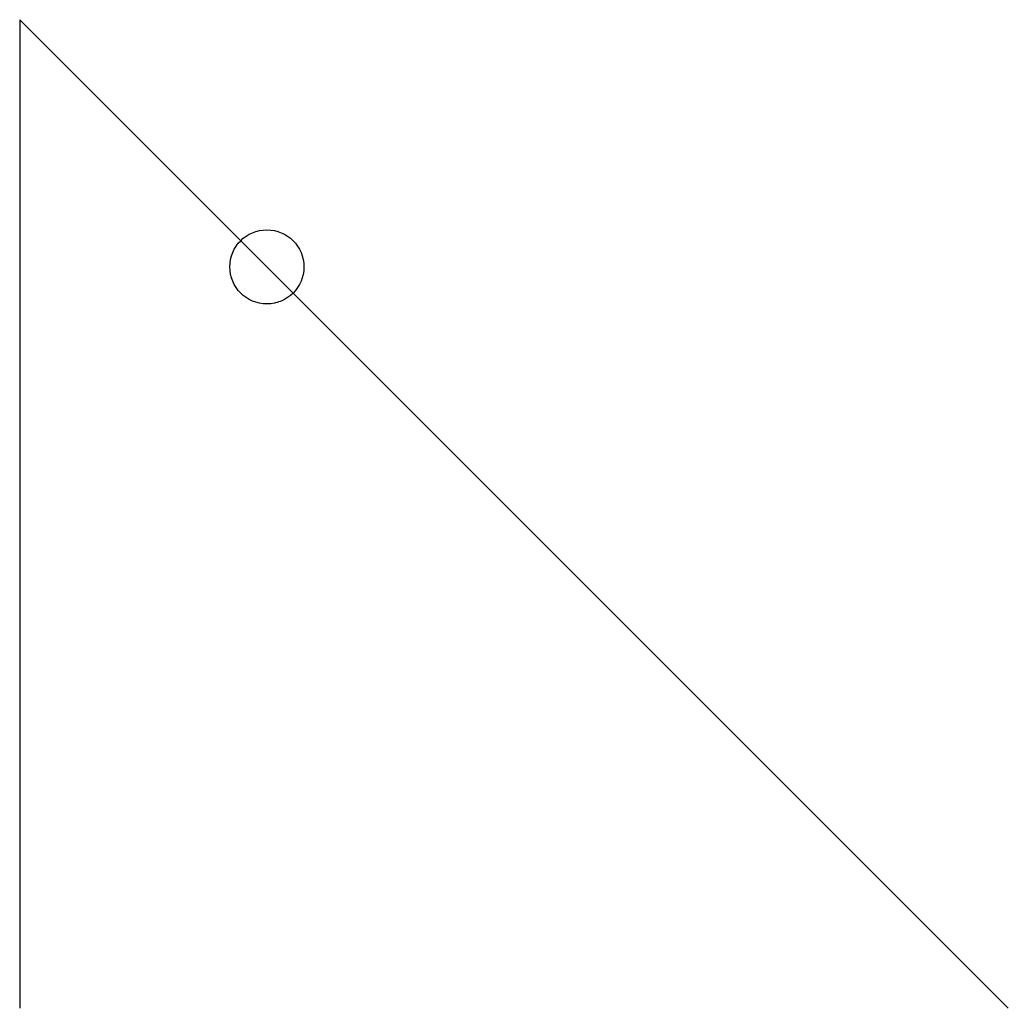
# Model space of a CAD drawing. Header units: millimetres. Extents: x 0 to 40, y -40 to 0.
import ezdxf

# ---------------------------------------------------------------- set-up
doc = ezdxf.new("R2010")
doc.units = ezdxf.units.MM
doc.layers.get('0').update_dxf_attribs({"linetype": 'CONTINUOUS'})

msp = doc.modelspace()

# ---------------------------------------------------------------- linework, layer by layer
for q in [(40, -40), (0, -40)]:
    msp.add_line((0, 0), q)
msp.add_circle((10, -10), 1.5)

doc.saveas('drawing.dxf')
